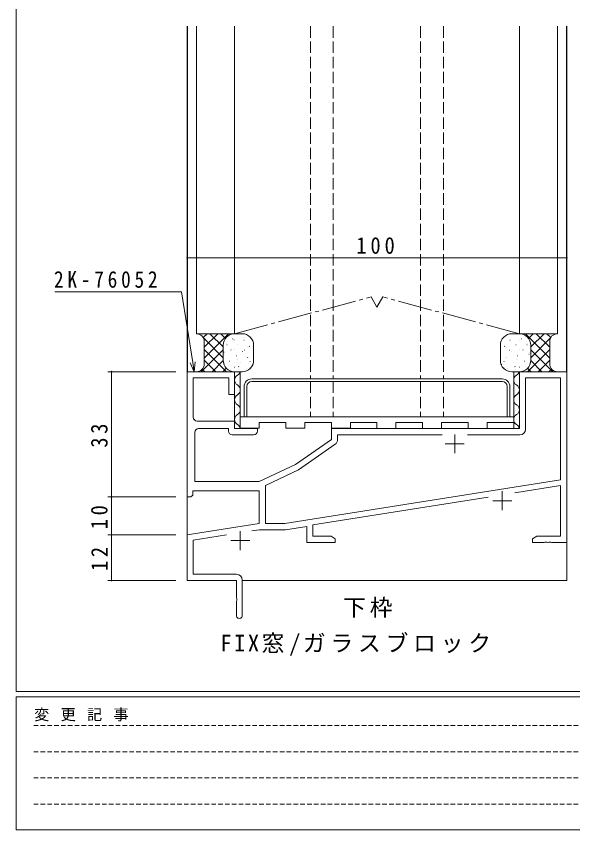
# Model space of a CAD drawing. Units: millimetres on the paper. Extents: x -420 to 373, y -297 to 267.
# Drawn here: x -417.7 to -271.1, y -297 to -82.7 of the extents above; entities that cross this region are included whole.
import ezdxf

# ---------------------------------------------------------------- set-up
doc = ezdxf.new("R2010")
doc.units = ezdxf.units.MM
for name, pattern in [('CHAIN2', [12, 9, -1, 1, -1]), ('DASHED1', [1.8, 1.2, -0.6]), ('DASHED3', [4, 3, -1])]:
    doc.linetypes.add(name, pattern=pattern)
for name, color, linetype, lineweight in [('0-1_YKK_ZWAK', 7, 'Continuous', 9), ('0-3_YKK_11', 7, 'Continuous', 9), ('0-4_YKK_12', 2, 'Continuous', 9), ('0-5_YKK_13', 4, 'Continuous', 9), ('0-6_YKK_D', 6, 'Continuous', 9)]:
    doc.layers.add(name, color=color, linetype=linetype, lineweight=lineweight)
doc.layers.add('0-2_USER1', color=3, linetype='Continuous')
doc.styles.add('ＭＳ ゴシック', font='')
doc.styles.get('ＭＳ ゴシック').set_extended_font_data('MS Gothic')

msp = doc.modelspace()

# ---------------------------------------------------------------- linework, layer by layer
at = {"layer": '0-1_YKK_ZWAK'}
for p, q in [((-417.7, -260.6), (-417.7, 264.4)), ((352.3, -260.6), (-417.7, -260.6)), ((-417.7, -297), (-417.7, -262)), ((314.5, -262), (-417.7, -262)), ((-417.7, -297), (314.5, -297))]:
    msp.add_line(p, q, dxfattribs=at)
at = {"layer": '0-1_YKK_ZWAK', "linetype": 'DASHED1'}
for p, q in [((-413.101, -269.512), (-164.909, -269.512)), ((-413.101, -276.441), (-164.909, -276.441)), ((-413.101, -283.37), (-164.909, -283.37)), ((-413.101, -290.298), (-164.909, -290.298))]:
    msp.add_line(p, q, dxfattribs=at)
at = {"layer": '0-3_YKK_11'}
for p, q in [((-372.7, -176.329), (-360.2, -176.329)), ((-372.7, -209.329), (-372.7, -176.329)), ((-360.2, -176.329), (-360.2, -182.329)), ((-285.2, -176.329), (-272.7, -176.329)), ((-285.2, -191.329), (-285.2, -176.329)), ((-272.7, -176.329), (-272.7, -221.329)), ((-371.07, -177.959), (-371.07, -188.329)), ((-361.7, -177.959), (-371.07, -177.959)), ((-361.7, -182.329), (-361.7, -177.959)), ((-283.57, -177.959), (-283.57, -191.459)), ((-274.33, -177.959), (-283.57, -177.959)), ((-274.33, -204.829), (-274.33, -177.959)), ((-360.2, -182.329), (-361.7, -182.329)), ((-370.07, -189.329), (-360.2, -189.329)), ((-360.2, -189.329), (-360.2, -191.329)), ((-370.7, -192.329), (-370.7, -205.229)), ((-361.83, -191.329), (-369.7, -191.329)), ((-361.83, -191.959), (-361.83, -191.329)), ((-360.2, -191.329), (-354.2, -191.329)), ((-354.2, -191.329), (-354.2, -191.959)), ((-334.7, -191.329), (-285.2, -191.329)), ((-334.7, -194.147), (-334.7, -191.329)), ((-302.2, -192.829), (-302.2, -197.829)), ((-355.2, -192.959), (-360.83, -192.959)), ((-344.2, -200.799), (-334.7, -194.147)), ((-305.563, -192.959), (-333.07, -192.959)), ((-333.07, -192.959), (-333.07, -194.215)), ((-305.563, -192.959), (-333.07, -192.959)), ((-285.07, -192.959), (-298.837, -192.959)), ((-333.71, -195.444), (-343.382, -202.216)), ((-304.7, -195.329), (-299.7, -195.329)), ((-353.7, -205.229), (-344.2, -200.799)), ((-343.382, -202.216), (-352.07, -206.268)), ((-370.7, -205.229), (-353.7, -205.229)), ((-346.938, -216.329), (-274.33, -204.829)), ((-371.2, -207.729), (-371.2, -208.829)), ((-353.7, -207.729), (-371.2, -207.729)), ((-353.7, -216.32), (-353.7, -207.729)), ((-352.07, -206.268), (-352.07, -216.329)), ((-289.7, -207.829), (-289.7, -212.829)), ((-274.33, -206.348), (-286.428, -208.264)), ((-274.33, -219.699), (-274.33, -206.348)), ((-371.7, -209.329), (-372.7, -209.329)), ((-371.2, -208.829), (-371.7, -209.329)), ((-293.45, -209.376), (-339.57, -216.681)), ((-292.2, -210.329), (-287.2, -210.329)), ((-372.7, -219.329), (-353.7, -216.32)), ((-352.07, -216.329), (-346.938, -216.329)), ((-358.7, -218.329), (-358.7, -223.329)), ((-353.63, -217.959), (-355.697, -218.287)), ((-346.81, -217.959), (-353.63, -217.959)), ((-341.2, -217.071), (-346.81, -217.959)), ((-341.2, -221.329), (-341.2, -217.071)), ((-339.57, -216.681), (-339.57, -219.699)), ((-372.7, -231.329), (-372.7, -219.329)), ((-362.341, -219.339), (-371.07, -220.721)), ((-371.07, -220.721), (-371.07, -229.699)), ((-339.57, -219.699), (-334.791, -219.699)), ((-334.791, -219.699), (-333.7, -220.329)), ((-333.7, -220.329), (-333.7, -221.329)), ((-281.7, -220.329), (-280.609, -219.699)), ((-281.7, -221.329), (-281.7, -220.329)), ((-280.609, -219.699), (-274.33, -219.699)), ((-361.2, -220.829), (-356.2, -220.829)), ((-333.7, -221.329), (-341.2, -221.329)), ((-278.658, -221.329), (-281.7, -221.329)), ((-278.475, -221.209), (-278.658, -221.329)), ((-277.925, -221.209), (-278.475, -221.209)), ((-277.742, -221.329), (-277.925, -221.209)), ((-277.658, -221.329), (-277.742, -221.329)), ((-277.475, -221.209), (-277.658, -221.329)), ((-276.925, -221.209), (-277.475, -221.209)), ((-276.742, -221.329), (-276.925, -221.209)), ((-272.7, -221.329), (-276.742, -221.329)), ((-359.7, -231.329), (-372.7, -231.329)), ((-371.07, -229.699), (-359.7, -229.699)), ((-359.7, -235.871), (-359.7, -231.329)), ((-358.2, -231.199), (-358.2, -240.579)), ((-359.58, -236.054), (-359.7, -235.871)), ((-359.7, -236.787), (-359.58, -236.604)), ((-359.7, -240.579), (-359.7, -236.787)), ((-359.58, -236.604), (-359.58, -236.054))]:
    msp.add_line(p, q, dxfattribs=at)
for centre, radius, start, end in [((-370.07, -188.329), 1, 180, 269.99998), ((-369.7, -192.329), 1, 90, 179.99998), ((-360.83, -191.959), 1, 180, 269.99998), ((-355.2, -191.959), 1, 270, 359.99998), ((-285.07, -191.459), 1.5, 270, 359.99998), ((-334.57, -194.215), 1.5, 305, 0), ((-359.7, -231.199), 1.5, 0, 89.99998), ((-358.95, -240.579), 0.75, 179.99998, 0)]:
    msp.add_arc(centre, radius, start, end, dxfattribs=at)
at = {"layer": '0-4_YKK_12'}
for p, q in [((-372.7, -85.329), (-372.7, -231.329)), ((-372.601, -85.329), (-372.601, -176.406)), ((-370.2, -85.329), (-370.2, -166.329)), ((-360.2, -85.329), (-360.2, -166.329)), ((-285.2, -85.329), (-285.2, -166.329)), ((-275.2, -85.329), (-275.2, -166.329)), ((-272.801, -85.329), (-272.801, -176.405)), ((-272.7, -85.329), (-272.7, -231.329)), ((-358.2, -231.329), (-272.7, -231.329))]:
    msp.add_line(p, q, dxfattribs=at)
at = {"layer": '0-4_YKK_12', "linetype": 'DASHED3'}
for p, q in [((-340.2, -85.329), (-340.2, -178.236)), ((-334.2, -85.329), (-334.2, -178.236)), ((-311.2, -85.329), (-311.2, -178.236)), ((-305.2, -85.329), (-305.2, -178.236)), ((-340.2, -178.936), (-340.2, -188.236)), ((-334.2, -178.936), (-334.2, -188.236)), ((-311.2, -178.936), (-311.2, -188.236)), ((-305.2, -178.936), (-305.2, -188.236))]:
    msp.add_line(p, q, dxfattribs=at)
at = {"layer": '0-4_YKK_12', "linetype": 'CHAIN2'}
for p, q in [((-360.2, -166.329), (-324.25, -156.629)), ((-322.7, -159.329), (-324.25, -156.629)), ((-322.7, -159.329), (-321.15, -156.629)), ((-285.2, -166.329), (-321.15, -156.629))]:
    msp.add_line(p, q, dxfattribs=at)
at = {"layer": '0-5_YKK_13'}
for p, q in [((-370.2, -166.329), (-360.2, -166.329)), ((-369.305, -166.541), (-369.516, -166.329)), ((-367.457, -166.329), (-368.464, -167.335)), ((-364.629, -166.328), (-368.2, -169.9)), ((-361.8, -166.328), (-368.2, -172.728)), ((-363.2, -169.817), (-366.689, -166.329)), ((-362.625, -167.563), (-363.861, -166.328)), ((-360.939, -166.422), (-361.033, -166.327)), ((-358.2, -166.329), (-360.2, -166.329)), ((-287.2, -166.329), (-285.2, -166.329)), ((-275.2, -166.329), (-285.2, -166.329)), ((-284.461, -166.422), (-284.367, -166.327)), ((-283.6, -166.328), (-277.2, -172.728)), ((-282.775, -167.563), (-281.539, -166.328)), ((-282.2, -169.817), (-278.711, -166.329)), ((-280.771, -166.328), (-277.2, -169.9)), ((-277.942, -166.329), (-276.936, -167.335)), ((-276.095, -166.541), (-275.883, -166.329)), ((-363.2, -172.646), (-368.412, -167.434)), ((-368.2, -174.329), (-368.2, -168.329)), ((-362.363, -168.784), (-362.313, -168.791)), ((-362.274, -169.285), (-362.184, -169.242)), ((-360.758, -167.624), (-360.708, -167.631)), ((-360.364, -167.89), (-360.354, -167.888)), ((-359.353, -169.213), (-359.304, -169.22)), ((-357.748, -168.053), (-357.699, -168.06)), ((-357.511, -167.315), (-357.502, -167.313)), ((-287.888, -167.315), (-287.898, -167.313)), ((-287.652, -168.053), (-287.701, -168.06)), ((-286.047, -169.213), (-286.096, -169.22)), ((-285.036, -167.89), (-285.046, -167.888)), ((-284.642, -167.624), (-284.692, -167.631)), ((-283.126, -169.285), (-283.216, -169.242)), ((-283.037, -168.784), (-283.087, -168.791)), ((-282.2, -172.646), (-276.988, -167.434)), ((-277.2, -174.329), (-277.2, -168.329)), ((-363.2, -170.556), (-368.973, -176.329)), ((-362.345, -176.329), (-368.2, -170.474)), ((-363.2, -169.329), (-363.2, -173.329)), ((-363.2, -169.329), (-363.2, -173.329)), ((-362.995, -171.151), (-362.985, -171.149)), ((-361.18, -170.584), (-361.13, -170.591)), ((-360.142, -170.577), (-360.132, -170.575)), ((-358.17, -171.013), (-358.121, -171.02)), ((-357.624, -170.694), (-357.533, -170.651)), ((-356.897, -169.923), (-356.888, -169.921)), ((-356.344, -169.642), (-356.294, -169.649)), ((-355.2, -173.329), (-355.2, -169.329)), ((-290.2, -173.329), (-290.2, -169.329)), ((-289.056, -169.642), (-289.106, -169.649)), ((-288.503, -169.923), (-288.512, -169.921)), ((-287.776, -170.694), (-287.867, -170.651)), ((-287.23, -171.013), (-287.279, -171.02)), ((-285.258, -170.577), (-285.267, -170.575)), ((-284.22, -170.584), (-284.27, -170.591)), ((-283.055, -176.329), (-277.2, -170.474)), ((-282.405, -171.151), (-282.415, -171.149)), ((-282.2, -169.329), (-282.2, -173.329)), ((-282.2, -169.329), (-282.2, -173.329)), ((-282.2, -170.556), (-276.427, -176.329)), ((-365.173, -176.329), (-368.2, -173.302)), ((-363.199, -173.384), (-366.144, -176.329)), ((-362.785, -171.744), (-362.735, -171.751)), ((-361.602, -173.544), (-361.552, -173.551)), ((-359.775, -172.173), (-359.726, -172.18)), ((-359.528, -173.185), (-359.518, -173.183)), ((-356.766, -172.602), (-356.716, -172.609)), ((-356.627, -172.6), (-356.617, -172.599)), ((-288.773, -172.6), (-288.783, -172.599)), ((-288.634, -172.602), (-288.684, -172.609)), ((-285.872, -173.185), (-285.882, -173.183)), ((-285.625, -172.173), (-285.674, -172.18)), ((-283.798, -173.544), (-283.848, -173.551)), ((-282.615, -171.744), (-282.665, -171.751)), ((-282.2, -173.384), (-279.256, -176.329)), ((-280.227, -176.329), (-277.2, -173.302)), ((-368.002, -176.329), (-368.69, -175.641)), ((-362.378, -175.392), (-363.316, -176.329)), ((-362.773, -173.838), (-362.763, -173.836)), ((-360.197, -175.133), (-360.148, -175.14)), ((-359.135, -175.027), (-359.044, -174.985)), ((-358.592, -173.973), (-358.543, -173.98)), ((-357.187, -175.562), (-357.138, -175.569)), ((-356.405, -175.288), (-356.395, -175.286)), ((-356.221, -173.645), (-356.131, -173.602)), ((-355.583, -174.402), (-355.533, -174.409)), ((-289.817, -174.402), (-289.867, -174.409)), ((-289.179, -173.645), (-289.269, -173.602)), ((-288.995, -175.288), (-289.005, -175.286)), ((-288.212, -175.562), (-288.262, -175.569)), ((-286.808, -173.973), (-286.857, -173.98)), ((-286.265, -175.027), (-286.355, -174.985)), ((-285.203, -175.133), (-285.252, -175.14)), ((-283.022, -175.392), (-282.084, -176.329)), ((-282.627, -173.838), (-282.637, -173.836)), ((-277.398, -176.329), (-276.71, -175.641)), ((-360.2, -176.329), (-370.2, -176.329)), ((-360.475, -176.317), (-360.487, -176.329)), ((-360.2, -176.329), (-358.7, -176.329)), ((-360.2, -191.329), (-360.2, -176.329)), ((-360.2, -176.329), (-358.2, -176.329)), ((-359.257, -175.862), (-359.248, -175.86)), ((-358.7, -191.329), (-358.7, -176.329)), ((-285.2, -176.329), (-287.2, -176.329)), ((-286.7, -176.329), (-285.2, -176.329)), ((-286.7, -191.329), (-286.7, -176.329)), ((-286.143, -175.862), (-286.152, -175.86)), ((-285.2, -191.329), (-285.2, -176.329)), ((-285.2, -176.329), (-275.2, -176.329)), ((-284.925, -176.317), (-284.913, -176.329)), ((-355.7, -178.236), (-289.7, -178.236)), ((-355.7, -178.936), (-289.7, -178.936)), ((-357.7, -180.236), (-357.7, -188.236)), ((-357, -180.236), (-357, -188.236)), ((-288.4, -180.236), (-288.4, -188.236)), ((-287.7, -180.236), (-287.7, -188.236)), ((-286.7, -188.236), (-358.7, -188.236)), ((-353.7, -189.736), (-346.7, -189.736)), ((-353.7, -191.236), (-353.7, -189.736)), ((-346.7, -191.236), (-346.7, -189.736)), ((-341.7, -189.736), (-334.7, -189.736)), ((-341.7, -191.236), (-341.7, -189.736)), ((-334.7, -191.236), (-334.7, -189.736)), ((-329.7, -189.736), (-322.7, -189.736)), ((-329.7, -191.236), (-329.7, -189.736)), ((-322.7, -191.236), (-322.7, -189.736)), ((-317.7, -189.736), (-310.7, -189.736)), ((-317.7, -191.236), (-317.7, -189.736)), ((-310.7, -191.236), (-310.7, -189.736)), ((-305.7, -189.736), (-298.7, -189.736)), ((-305.7, -191.236), (-305.7, -189.736)), ((-298.7, -191.236), (-298.7, -189.736)), ((-293.7, -189.736), (-286.7, -189.736)), ((-293.7, -191.236), (-293.7, -189.736)), ((-353.7, -191.236), (-358.7, -191.236)), ((-341.7, -191.236), (-346.7, -191.236)), ((-329.7, -191.236), (-334.7, -191.236))]:
    msp.add_line(p, q, dxfattribs=at)
for centre, radius, start, end in [((-370.2, -168.329), 2, 0, 90), ((-360.2, -169.329), 3, 90, 180), ((-360.2, -169.329), 3, 90, 180), ((-358.2, -169.329), 3, 0, 90), ((-287.2, -169.329), 3, 90, 180), ((-285.2, -169.329), 3, 0, 90), ((-285.2, -169.329), 3, 0, 90), ((-275.2, -168.329), 2, 90, 179.99998), ((-360.2, -173.329), 3, 180, 270), ((-360.2, -173.329), 3, 180, 270), ((-358.2, -173.329), 3, 270, 0), ((-287.2, -173.329), 3, 180, 270), ((-285.2, -173.329), 3, 270, 0), ((-285.2, -173.329), 3, 270, 0), ((-370.2, -174.329), 2, 270, 0), ((-275.2, -174.329), 2, 180, 270), ((-358.7, -178.527), 1.5, 119.99998, 239.99998), ((-360.2, -175.927), 1.5, 299.99998, 344.44801), ((-285.2, -178.527), 1.5, 119.99998, 239.99998), ((-286.7, -175.927), 1.5, 299.99998, 344.44801), ((-360.2, -181.128), 1.5, 299.99998, 59.99998), ((-355.7, -180.236), 2, 90, 180), ((-355.7, -180.236), 1.3, 90, 180), ((-289.7, -180.236), 2, 0, 90), ((-289.7, -180.236), 1.3, 0, 90), ((-286.7, -181.128), 1.5, 299.99998, 59.99998), ((-358.7, -183.728), 1.5, 119.99998, 239.99998), ((-285.2, -183.728), 1.5, 119.99998, 239.99998), ((-360.2, -186.33), 1.5, 299.99998, 59.99998), ((-286.7, -186.33), 1.5, 299.99998, 59.99998), ((-358.7, -188.93), 1.5, 119.99998, 239.99998), ((-285.2, -188.93), 1.5, 119.99998, 239.99998), ((-360.2, -191.53), 1.5, 7.6808, 60.00002), ((-286.7, -191.53), 1.5, 7.6808, 60.00002)]:
    msp.add_arc(centre, radius, start, end, dxfattribs=at)
at = {"layer": '0-6_YKK_D'}
for p, q in [((-272.7, -146.329), (-372.7, -146.329)), ((-374.198, -155.277), (-407.578, -155.277)), ((-371.243, -173.86), (-374.198, -155.277)), ((-370.851, -176.329), (-371.905, -173.965)), ((-370.851, -176.329), (-371.243, -173.86)), ((-370.582, -173.755), (-370.851, -176.329)), ((-375.7, -176.329), (-393.601, -176.329)), ((-392.601, -176.329), (-392.601, -209.329)), ((-375.7, -209.329), (-393.601, -209.329)), ((-375.7, -209.329), (-393.601, -209.329)), ((-392.601, -209.329), (-392.601, -219.329)), ((-375.7, -219.329), (-393.601, -219.329)), ((-375.7, -219.329), (-393.601, -219.329)), ((-392.601, -219.329), (-392.601, -231.329)), ((-375.7, -231.329), (-393.601, -231.329))]:
    msp.add_line(p, q, dxfattribs=at)
for centre, start, end in [((-372.7, -146.329), 0, 180), ((-372.7, -146.329), 180, 0), ((-272.7, -146.329), 0, 180), ((-272.7, -146.329), 180, 0), ((-392.601, -176.329), 90, 270), ((-392.601, -176.329), 270, 90), ((-392.601, -209.329), 90, 270), ((-392.601, -209.329), 90, 270), ((-392.601, -209.329), 270, 90), ((-392.601, -209.329), 270, 90), ((-392.601, -219.329), 90, 270), ((-392.601, -219.329), 90, 270), ((-392.601, -219.329), 270, 90), ((-392.601, -219.329), 270, 90), ((-392.601, -231.329), 90, 270), ((-392.601, -231.329), 270, 90)]:
    msp.add_arc(centre, 0.106, start, end, dxfattribs=at)

# ---------------------------------------------------------------- texts
at = {"layer": '0-1_YKK_ZWAK', "insert": (-412.986, -268.447), "char_height": 2.933, "attachment_point": 7, "style": 'ＭＳ ゴシック'}
msp.add_mtext('\\T1.16;変\\~更\\~記\\~事', dxfattribs=at)
at = {"layer": '0-2_USER1', "char_height": 4.399, "attachment_point": 7, "style": 'ＭＳ ゴシック'}
for s, insert in [('\\T1.17;下枠', (-331.627, -241.108)), ('\\T1.21;FIX窓/ガラスブロック', (-363.961, -251.108))]:
    msp.add_mtext(s, dxfattribs=dict(at, insert=insert))
at = {"layer": '0-6_YKK_D', "color": 3, "char_height": 4.399, "attachment_point": 7, "style": 'ＭＳ ゴシック'}
for s, insert in [('\\T1.38;\\W0.9;100', (-328.14, -145.329)), ('\\T1.39;\\W0.85;2K-76052', (-407.778, -154.277))]:
    msp.add_mtext(s, dxfattribs=dict(at, insert=insert))
at = {"layer": '0-6_YKK_D', "color": 3, "char_height": 4.399, "attachment_point": 7, "rotation": 90, "style": 'ＭＳ ゴシック'}
for s, insert in [('\\T1.36;\\W0.9;33', (-393.601, -196.349)), ('\\T1.36;\\W0.9;10', (-393.601, -217.849)), ('\\T1.36;\\W0.9;12', (-393.601, -228.849))]:
    msp.add_mtext(s, dxfattribs=dict(at, insert=insert))

doc.saveas('drawing.dxf')
